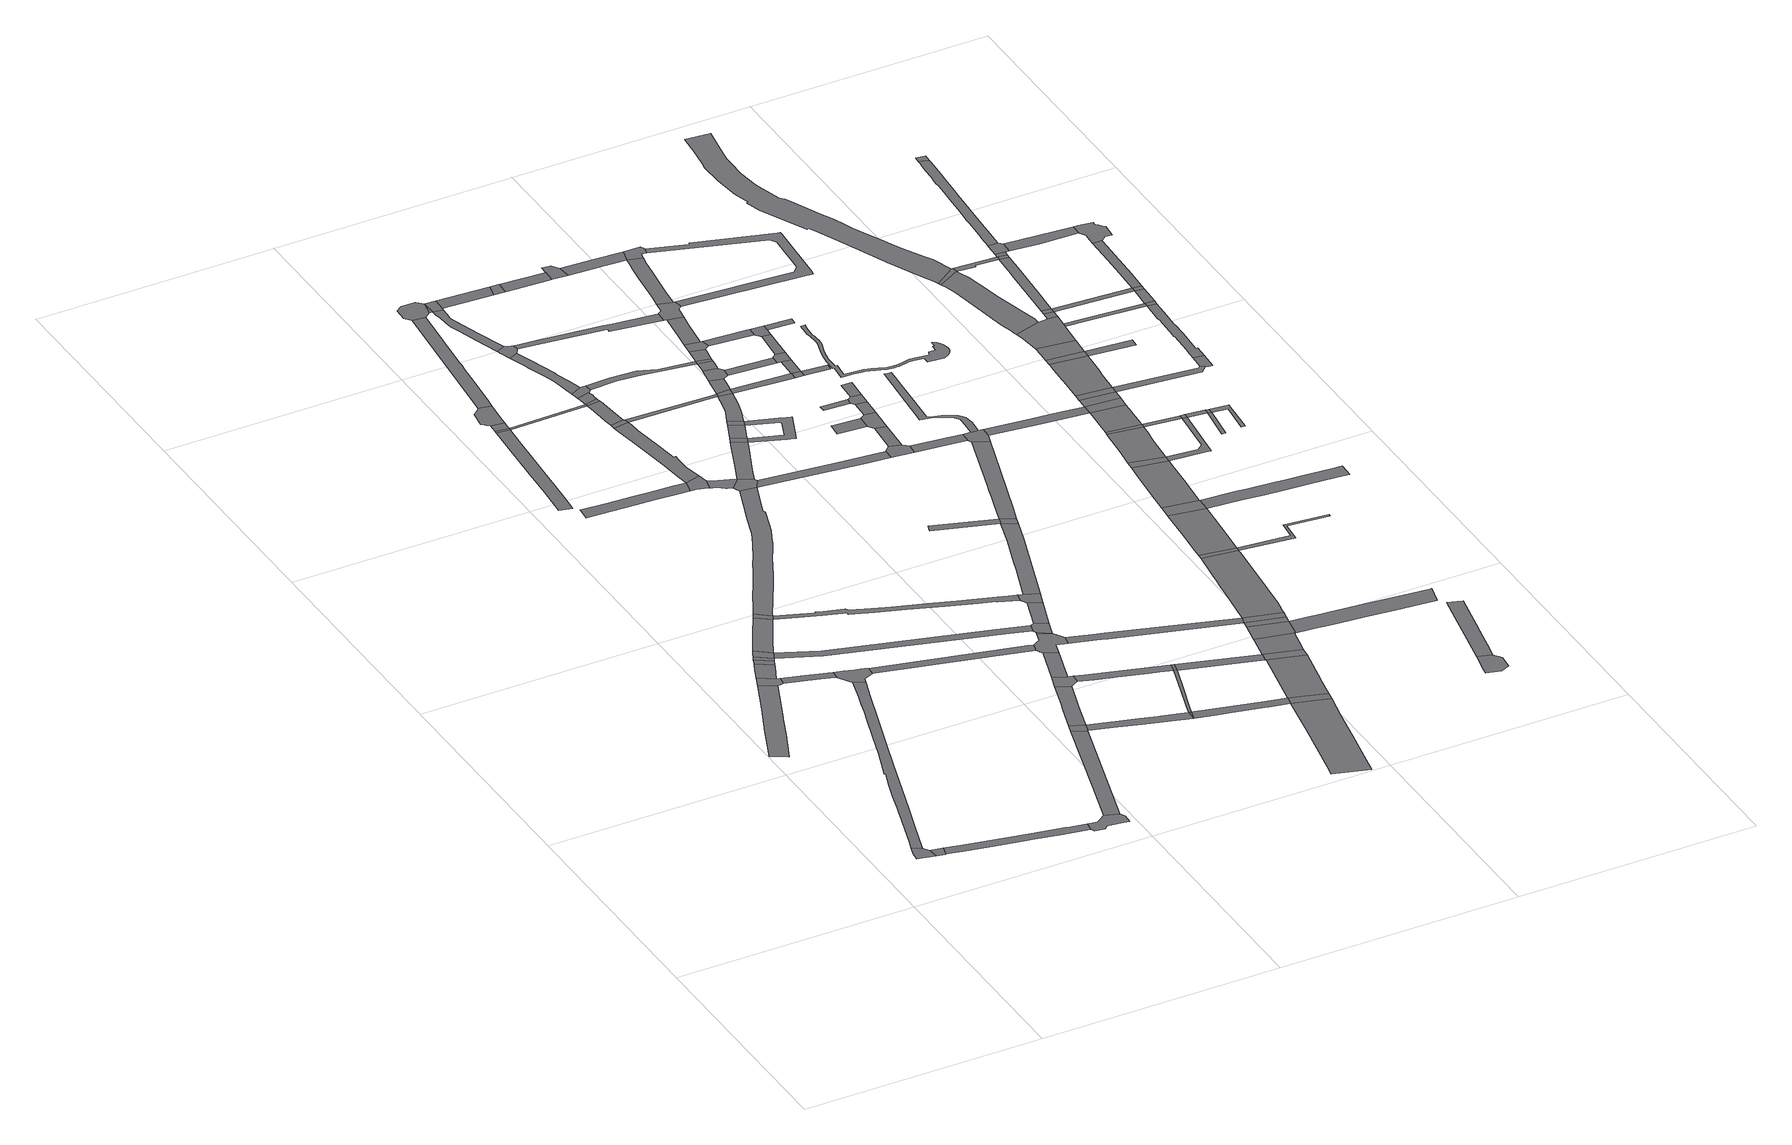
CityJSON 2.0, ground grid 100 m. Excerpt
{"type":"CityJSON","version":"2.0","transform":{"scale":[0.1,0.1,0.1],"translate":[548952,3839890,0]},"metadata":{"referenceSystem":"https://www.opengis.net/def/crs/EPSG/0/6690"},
"CityObjects":{
"road1":{"type":"Road","geometry":[{"type":"MultiSurface","lod":"1","boundaries":[[[0,1,2,3,4,5,6,7,8]]]}]},
"road2":{"type":"Road","geometry":[{"type":"MultiSurface","lod":"1","boundaries":[[[6,5,9,10,11]]]}]},
"road3":{"type":"Road","attributes":{"RoadStructureAttribute.sectionType":"1"},"geometry":[{"type":"MultiSurface","lod":"1","boundaries":[[[12,13,14,15,16,17,18,19,20,21,22,23,24,25,26]]]}]},
"road4":{"type":"Road","attributes":{"RoadStructureAttribute.sectionType":"1"},"geometry":[{"type":"MultiSurface","lod":"1","boundaries":[[[27,28,29,30,31,11,10,32,33,34,35,36,37,38,39,40,41]]]}]},
"road5":{"type":"Road","attributes":{"RoadStructureAttribute.sectionType":"1"},"geometry":[{"type":"MultiSurface","lod":"1","boundaries":[[[42,43,44,45,46,47,48,49,50,51,52,53,54,55,56,57,58,0,8,59,60,61,62,63,64,65,66,67,68]]]}]},
"road6":{"type":"Road","geometry":[{"type":"MultiSurface","lod":"1","boundaries":[[[69,12,26,70,71,72,73,74]]]}]},
"road7":{"type":"Road","attributes":{"RoadStructureAttribute.sectionType":"1"},"geometry":[{"type":"MultiSurface","lod":"1","boundaries":[[[75,76,77,69,74,78,79]]]}]},
"road8":{"type":"Road","geometry":[{"type":"MultiSurface","lod":"1","boundaries":[[[80,75,79,81]]]}]},
"road9":{"type":"Road","attributes":{"RoadStructureAttribute.sectionType":"1"},"geometry":[{"type":"MultiSurface","lod":"1","boundaries":[[[82,83,80,81,84,85]]]}]},
"road10":{"type":"Road","attributes":{"RoadStructureAttribute.sectionType":"1"},"geometry":[{"type":"MultiSurface","lod":"1","boundaries":[[[86,87,82,85,88]]]}]},
"road11":{"type":"Road","attributes":{"RoadStructureAttribute.sectionType":"1"},"geometry":[{"type":"MultiSurface","lod":"1","boundaries":[[[89,90,72,71,91,92,93,94]]]}]},
"road12":{"type":"Road","attributes":{"RoadStructureAttribute.sectionType":"1"},"geometry":[{"type":"MultiSurface","lod":"1","boundaries":[[[95,96,97,86,88,98,99,100]]]}]},
"road13":{"type":"Road","geometry":[{"type":"MultiSurface","lod":"1","boundaries":[[[101,102,103,104,41,40,105,106,107,108,109,110,111,112,113,114]]]}]},
"road14":{"type":"Road","geometry":[{"type":"MultiSurface","lod":"1","boundaries":[[[115,116,117,118,119,94,93,120,42,68,121,122,123,124,125]]]}]},
"road15":{"type":"Road","geometry":[{"type":"MultiSurface","lod":"1","boundaries":[[[126,95,100,127]]]}]},
"road16":{"type":"Road","attributes":{"RoadStructureAttribute.sectionType":"1"},"geometry":[{"type":"MultiSurface","lod":"1","boundaries":[[[128,129,130,131,132,133,134,135,136,137,138,139,140]]]}]},
"road17":{"type":"Road","attributes":{"RoadStructureAttribute.sectionType":"1"},"geometry":[{"type":"MultiSurface","lod":"1","boundaries":[[[141,142,101,114,143,144]]]}]},
"road18":{"type":"Road","geometry":[{"type":"MultiSurface","lod":"1","boundaries":[[[145,128,140,146]]]}]},
"road19":{"type":"Road","attributes":{"RoadStructureAttribute.sectionType":"1"},"geometry":[{"type":"MultiSurface","lod":"1","boundaries":[[[147,145,146,148,149]]]}]},
"road20":{"type":"Road","attributes":{"RoadStructureAttribute.sectionType":"1"},"geometry":[{"type":"MultiSurface","lod":"1","boundaries":[[[150,151,152,153,154,155,156,157,158,159,160,161,162]]]}]},
"road21":{"type":"Road","geometry":[{"type":"MultiSurface","lod":"1","boundaries":[[[163,164,165,166,167,168,169,147,149,170,171]]]}]},
"road22":{"type":"Road","attributes":{"RoadStructureAttribute.sectionType":"1"},"geometry":[{"type":"MultiSurface","lod":"1","boundaries":[[[172,173,88,85,174,175,176,177]]]}]},
"road23":{"type":"Road","attributes":{"RoadStructureAttribute.sectionType":"1"},"geometry":[{"type":"MultiSurface","lod":"1","boundaries":[[[178,179,180,181,182,183,184,185,186,187,188,189,126,127,190,191,192,193,194,195,196,197,198,199,200,201,202,203,204,205]]]}]},
"road24":{"type":"Road","attributes":{"RoadStructureAttribute.sectionType":"1"},"geometry":[{"type":"MultiSurface","lod":"1","boundaries":[[[206,207,208,125,124,209,210,211,212]]]}]},
"road25":{"type":"Road","geometry":[{"type":"MultiSurface","lod":"1","boundaries":[[[213,141,144,214,215]]]}]},
"road26":{"type":"Road","attributes":{"RoadStructureAttribute.sectionType":"1"},"geometry":[{"type":"MultiSurface","lod":"1","boundaries":[[[216,217,146,140,218]]]}]},
"road27":{"type":"Road","attributes":{"RoadStructureAttribute.sectionType":"1"},"geometry":[{"type":"MultiSurface","lod":"1","boundaries":[[[219,220,221,213,215,222,223,224]]]}]},
"road28":{"type":"Road","attributes":{"RoadStructureAttribute.sectionType":"1"},"geometry":[{"type":"MultiSurface","lod":"1","boundaries":[[[225,226,227,163,171,228,229,230,231,232,233,234]]]}]},
"road29":{"type":"Road","attributes":{"RoadStructureAttribute.sectionType":"1"},"geometry":[{"type":"MultiSurface","lod":"1","boundaries":[[[235,236,237,238,239,240,241,242,243,244,245,246,247,248,127,100,249,250,251,252,253,254,255,256,257,258,259,260,261]]]}]},
"road30":{"type":"Road","geometry":[{"type":"MultiSurface","lod":"1","boundaries":[[[262,162,161,263,264,265,266]]]}]},
"road31":{"type":"Road","geometry":[{"type":"MultiSurface","lod":"1","boundaries":[[[267,219,224,268,269,270,271,272]]]}]},
"road32":{"type":"Road","attributes":{"RoadStructureAttribute.sectionType":"1"},"geometry":[{"type":"MultiSurface","lod":"1","boundaries":[[[273,274,275,276,277,215,214,278,279,280,281,282]]]}]},
"road33":{"type":"Road","attributes":{"RoadStructureAttribute.sectionType":"1"},"geometry":[{"type":"MultiSurface","lod":"1","boundaries":[[[283,284,285,286,287,288,289,290,291,292,293,294,295,296,297,298,299,300,162,262]]]}]},
"road34":{"type":"Road","attributes":{"RoadStructureAttribute.sectionType":"1"},"geometry":[{"type":"MultiSurface","lod":"1","boundaries":[[[301,302,266,265,303,304,305,306,307,308]]]}]},
"road35":{"type":"Road","geometry":[{"type":"MultiSurface","lod":"1","boundaries":[[[309,310,311,312,313,225,234,314,315,316,317]]]}]},
"road36":{"type":"Road","geometry":[{"type":"MultiSurface","lod":"1","boundaries":[[[318,319,320,296,295,321]]]}]},
"road37":{"type":"Road","attributes":{"RoadStructureAttribute.sectionType":"1"},"geometry":[{"type":"MultiSurface","lod":"1","boundaries":[[[322,323,267,272,324,325,326]]]}]},
"road38":{"type":"Road","attributes":{"RoadStructureAttribute.sectionType":"1"},"geometry":[{"type":"MultiSurface","lod":"1","boundaries":[[[327,328,329,330,218,331,332,320,319]]]}]},
"road39":{"type":"Road","geometry":[{"type":"MultiSurface","lod":"1","boundaries":[[[333,216,218,330]]]}]},
"road40":{"type":"Road","geometry":[{"type":"MultiSurface","lod":"1","boundaries":[[[334,335,336,337,338,339,340,216,333]]]}]},
"road41":{"type":"Road","attributes":{"RoadStructureAttribute.sectionType":"1"},"geometry":[{"type":"MultiSurface","lod":"1","boundaries":[[[316,315,341]]]}]},
"road42":{"type":"Road","geometry":[{"type":"MultiSurface","lod":"1","boundaries":[[[308,307,342,343,178,205,344,345]]]}]},
"road43":{"type":"Road","attributes":{"RoadStructureAttribute.sectionType":"1"},"geometry":[{"type":"MultiSurface","lod":"1","boundaries":[[[346,347,348,349,350,351,352,353,354,355,356,357,358,359,360,361,362,363,364]]]}]},
"road44":{"type":"Road","attributes":{"RoadStructureAttribute.sectionType":"1"},"geometry":[{"type":"MultiSurface","lod":"1","boundaries":[[[341,365,366,367,368,369,370,371,372,373,374,375,376,377,378,379,380,381,382]]]}]},
"road45":{"type":"Road","attributes":{"RoadStructureAttribute.sectionType":"1"},"geometry":[{"type":"MultiSurface","lod":"1","boundaries":[[[383,364,363,384,385,338,337,386]]]}]},
"road46":{"type":"Road","geometry":[{"type":"MultiSurface","lod":"1","boundaries":[[[387,373,372,388,389,390,355,354,391,392,393]]]}]},
"road47":{"type":"Road","geometry":[{"type":"MultiSurface","lod":"1","boundaries":[[[316,341,382,394,395]]]}]},
"road48":{"type":"Road","geometry":[{"type":"MultiSurface","lod":"1","boundaries":[[[396,397,398,399,400,212,211,401,402,322,326,403,404,405,406,407,408,409]]]}]},
"road49":{"type":"Road","attributes":{"RoadStructureAttribute.sectionType":"1"},"geometry":[{"type":"MultiSurface","lod":"1","boundaries":[[[410,396,409]]]}]},
"road50":{"type":"Road","geometry":[{"type":"MultiSurface","lod":"1","boundaries":[[[282,281,411]]]}]},
"road51":{"type":"Road","geometry":[{"type":"MultiSurface","lod":"1","boundaries":[[[412,413,177,176,414,410,409,415]]]}]},
"road52":{"type":"Road","attributes":{"RoadStructureAttribute.sectionType":"1"},"geometry":[{"type":"MultiSurface","lod":"1","boundaries":[[[416,417,270,269,418,419,420,421,422,423]]]}]},
"road53":{"type":"Road","attributes":{"RoadStructureAttribute.sectionType":"1"},"geometry":[{"type":"MultiSurface","lod":"1","boundaries":[[[424,425,426,308,345,427,428,429,430]]]}]},
"road54":{"type":"Road","attributes":{"RoadStructureAttribute.sectionType":"1"},"geometry":[{"type":"MultiSurface","lod":"1","boundaries":[[[395,394,431,432,433]]]}]},
"road55":{"type":"Road","attributes":{"RoadStructureAttribute.sectionType":"1"},"geometry":[{"type":"MultiSurface","lod":"1","boundaries":[[[434,412,415,435]]]}]},
"road56":{"type":"Road","attributes":{"RoadStructureAttribute.sectionType":"1"},"geometry":[{"type":"MultiSurface","lod":"1","boundaries":[[[436,321,295,437,438]]]}]},
"road57":{"type":"Road","attributes":{"RoadStructureAttribute.sectionType":"1"},"geometry":[{"type":"MultiSurface","lod":"1","boundaries":[[[422,439,440,282,411,441,442,443]]]}]},
"road58":{"type":"Road","geometry":[{"type":"MultiSurface","lod":"1","boundaries":[[[444,424,430,445]]]}]},
"road59":{"type":"Road","geometry":[{"type":"MultiSurface","lod":"1","boundaries":[[[446,261,260,447,434,435,448,449]]]}]},
"road60":{"type":"Road","attributes":{"RoadStructureAttribute.sectionType":"1"},"geometry":[{"type":"MultiSurface","lod":"1","boundaries":[[[450,444,445,451,452]]]}]},
"road61":{"type":"Road","attributes":{"RoadStructureAttribute.sectionType":"1"},"geometry":[{"type":"MultiSurface","lod":"1","boundaries":[[[453,454,455,411,281,456,457,458,459,460,461,462]]]}]},
"road62":{"type":"Road","attributes":{"RoadStructureAttribute.sectionType":"1"},"geometry":[{"type":"MultiSurface","lod":"1","boundaries":[[[463,464,465,383,386,466,467,468,469]]]}]},
"road63":{"type":"Road","geometry":[{"type":"MultiSurface","lod":"1","boundaries":[[[423,422,443,470]]]}]},
"road64":{"type":"Road","geometry":[{"type":"MultiSurface","lod":"1","boundaries":[[[471,450,452,472]]]}]},
"road65":{"type":"Road","attributes":{"RoadStructureAttribute.sectionType":"1"},"geometry":[{"type":"MultiSurface","lod":"1","boundaries":[[[473,344,205,474,475,476,477,478,479]]]}]},
"road66":{"type":"Road","geometry":[{"type":"MultiSurface","lod":"1","boundaries":[[[433,432,480,481,482]]]}]},
"road67":{"type":"Road","attributes":{"RoadStructureAttribute.sectionType":"1"},"geometry":[{"type":"MultiSurface","lod":"1","boundaries":[[[483,484,485,393,392,486,487,488,489,490,491]]]}]},
"road68":{"type":"Road","attributes":{"RoadStructureAttribute.sectionType":"1"},"geometry":[{"type":"MultiSurface","lod":"1","boundaries":[[[437,492,493,494,495,471,472,496,497,498,499,500,501,502,503]]]}]},
"road69":{"type":"Road","attributes":{"RoadStructureAttribute.sectionType":"1"},"geometry":[{"type":"MultiSurface","lod":"1","boundaries":[[[504,505,506,507,508,509,510,472,452,511,512,513,514,445,430]]]}]},
"road70":{"type":"Road","attributes":{"RoadStructureAttribute.sectionType":"1"},"geometry":[{"type":"MultiSurface","lod":"1","boundaries":[[[461,515,516,517,518,519,520,521,522,523,524]]]}]},
"road71":{"type":"Road","attributes":{"RoadStructureAttribute.sectionType":"1"},"geometry":[{"type":"MultiSurface","lod":"1","boundaries":[[[525,526,527,528,529,449,448,530,531]]]}]},
"road72":{"type":"Road","geometry":[{"type":"MultiSurface","lod":"1","boundaries":[[[532,438,437,503]]]}]},
"road73":{"type":"Road","attributes":{"RoadStructureAttribute.sectionType":"1"},"geometry":[{"type":"MultiSurface","lod":"1","boundaries":[[[533,481,480,534,535,536,537,538]]]}]},
"road74":{"type":"Road","attributes":{"RoadStructureAttribute.sectionType":"1"},"geometry":[{"type":"MultiSurface","lod":"1","boundaries":[[[539,540,541,542,543]]]}]},
"road75":{"type":"Road","attributes":{"RoadStructureAttribute.sectionType":"1"},"geometry":[{"type":"MultiSurface","lod":"1","boundaries":[[[544,545,405,404,546,547,548,549,550]]]}]},
"road76":{"type":"Road","attributes":{"RoadStructureAttribute.sectionType":"1"},"geometry":[{"type":"MultiSurface","lod":"1","boundaries":[[[551,552,553,438,532,554,555,556]]]}]},
"road77":{"type":"Road","attributes":{"RoadStructureAttribute.sectionType":"1"},"geometry":[{"type":"MultiSurface","lod":"1","boundaries":[[[470,443,557,558]]]}]},
"road78":{"type":"Road","geometry":[{"type":"MultiSurface","lod":"1","boundaries":[[[559,551,556,560,561,562]]]}]},
"road79":{"type":"Road","attributes":{"RoadStructureAttribute.sectionType":"1"},"geometry":[{"type":"MultiSurface","lod":"1","boundaries":[[[468,563,559,562,564,565]]]}]},
"road80":{"type":"Road","geometry":[{"type":"MultiSurface","lod":"1","boundaries":[[[462,461,524,566]]]}]},
"road81":{"type":"Road","geometry":[{"type":"MultiSurface","lod":"1","boundaries":[[[469,468,565,567]]]}]},
"road82":{"type":"Road","attributes":{"RoadStructureAttribute.sectionType":"1"},"geometry":[{"type":"MultiSurface","lod":"1","boundaries":[[[568,569,570,469,567,571,572]]]}]},
"road83":{"type":"Road","geometry":[{"type":"MultiSurface","lod":"1","boundaries":[[[573,538,537,574,575,576,577]]]}]},
"road84":{"type":"Road","geometry":[{"type":"MultiSurface","lod":"1","boundaries":[[[543,542,525,531,578]]]}]},
"road85":{"type":"Road","attributes":{"RoadStructureAttribute.sectionType":"1"},"geometry":[{"type":"MultiSurface","lod":"1","boundaries":[[[532,503,579,580,581]]]}]},
"road86":{"type":"Road","geometry":[{"type":"MultiSurface","lod":"1","boundaries":[[[582,583,568,572,584,585,586,587,588]]]}]},
"road87":{"type":"Road","attributes":{"RoadStructureAttribute.sectionType":"1"},"geometry":[{"type":"MultiSurface","lod":"1","boundaries":[[[589,590,591,462,566,592,593,594]]]}]},
"road88":{"type":"Road","geometry":[{"type":"MultiSurface","lod":"1","boundaries":[[[595,596,597,598,599]]]}]},
"road89":{"type":"Road","geometry":[{"type":"MultiSurface","lod":"1","boundaries":[[[600,479,478,601,602,603]]]}]},
"road90":{"type":"Road","attributes":{"RoadStructureAttribute.sectionType":"1"},"geometry":[{"type":"MultiSurface","lod":"1","boundaries":[[[604,605,606,582,588,607,608]]]}]},
"road91":{"type":"Road","attributes":{"RoadStructureAttribute.sectionType":"1"},"geometry":[{"type":"MultiSurface","lod":"1","boundaries":[[[609,561,560,610,611]]]}]},
"road92":{"type":"Road","attributes":{"RoadStructureAttribute.sectionType":"1"},"geometry":[{"type":"MultiSurface","lod":"1","boundaries":[[[612,600,603,613]]]}]},
"road93":{"type":"Road","geometry":[{"type":"MultiSurface","lod":"1","boundaries":[[[558,557,589,594,614]]]}]},
"road94":{"type":"Road","geometry":[{"type":"MultiSurface","lod":"1","boundaries":[[[615,616,617,618,619]]]}]},
"road95":{"type":"Road","geometry":[{"type":"MultiSurface","lod":"1","boundaries":[[[620,621,491,490,604,608,622,623,624,625,626,627]]]}]},
"road96":{"type":"Road","geometry":[{"type":"MultiSurface","lod":"1","boundaries":[[[628,599,598,612,613,629]]]}]},
"road97":{"type":"Road","attributes":{"RoadStructureAttribute.sectionType":"1"},"geometry":[{"type":"MultiSurface","lod":"1","boundaries":[[[630,631,558,614,632,633]]]}]},
"road98":{"type":"Road","attributes":{"RoadStructureAttribute.sectionType":"1"},"geometry":[{"type":"MultiSurface","lod":"1","boundaries":[[[634,587,586,635,636]]]}]},
"road99":{"type":"Road","attributes":{"RoadStructureAttribute.sectionType":"1"},"geometry":[{"type":"MultiSurface","lod":"1","boundaries":[[[637,575,574,638,639,640,641,642]]]}]},
"road100":{"type":"Road","geometry":[{"type":"MultiSurface","lod":"1","boundaries":[[[581,580,643,644]]]}]},
"road101":{"type":"Road","attributes":{"RoadStructureAttribute.sectionType":"1"},"geometry":[{"type":"MultiSurface","lod":"1","boundaries":[[[645,646,647,648,649,543,578,650,651,652]]]}]},
"road102":{"type":"Road","attributes":{"RoadStructureAttribute.sectionType":"1"},"geometry":[{"type":"MultiSurface","lod":"1","boundaries":[[[653,628,629,654]]]}]},
"road103":{"type":"Road","attributes":{"RoadStructureAttribute.sectionType":"1"},"geometry":[{"type":"MultiSurface","lod":"1","boundaries":[[[655,581,644,656]]]}]},
"road104":{"type":"Road","geometry":[{"type":"MultiSurface","lod":"1","boundaries":[[[657,630,633,658,659]]]}]},
"road105":{"type":"Road","geometry":[{"type":"MultiSurface","lod":"1","boundaries":[[[660,661,619,618,662,653,654,663]]]}]},
"road106":{"type":"Road","geometry":[{"type":"MultiSurface","lod":"1","boundaries":[[[664,611,610,655,656,665,666]]]}]},
"road107":{"type":"Road","attributes":{"RoadStructureAttribute.sectionType":"1"},"geometry":[{"type":"MultiSurface","lod":"1","boundaries":[[[667,602,601,668,669,670]]]}]},
"road108":{"type":"Road","attributes":{"RoadStructureAttribute.sectionType":"1"},"geometry":[{"type":"MultiSurface","lod":"1","boundaries":[[[641,671,672,673,674,620,627,675,676,677,678,679]]]}]},
"road109":{"type":"Road","attributes":{"RoadStructureAttribute.sectionType":"1"},"geometry":[{"type":"MultiSurface","lod":"1","boundaries":[[[549,680,657,659,681,682]]]}]},
"road110":{"type":"Road","geometry":[{"type":"MultiSurface","lod":"1","boundaries":[[[683,684,685,644,643]]]}]},
"road111":{"type":"Road","attributes":{"RoadStructureAttribute.sectionType":"1"},"geometry":[{"type":"MultiSurface","lod":"1","boundaries":[[[686,687,688,660,663]]]}]},
"road112":{"type":"Road","geometry":[{"type":"MultiSurface","lod":"1","boundaries":[[[550,549,682,689]]]}]},
"road113":{"type":"Road","attributes":{"RoadStructureAttribute.sectionType":"1"},"geometry":[{"type":"MultiSurface","lod":"1","boundaries":[[[690,664,666,691]]]}]},
"road114":{"type":"Road","geometry":[{"type":"MultiSurface","lod":"1","boundaries":[[[692,636,635,693,690,691,694,695]]]}]},
"road115":{"type":"Road","geometry":[{"type":"MultiSurface","lod":"1","boundaries":[[[642,641,679,696,697,698,699,700,701,702,703,704]]]}]},
"road116":{"type":"Road","attributes":{"RoadStructureAttribute.sectionType":"1"},"geometry":[{"type":"MultiSurface","lod":"1","boundaries":[[[705,706,707,708,709,710,711,712,550,689,713,714,715,716,717,718,719,720,721,722]]]}]},
"road117":{"type":"Road","geometry":[{"type":"MultiSurface","lod":"1","boundaries":[[[723,724,670,669,645,652,725,726,727,728,729]]]}]},
"road118":{"type":"Road","geometry":[{"type":"MultiSurface","lod":"1","boundaries":[[[730,731,732,733,734,695,694]]]}]},
"road119":{"type":"Road","attributes":{"RoadStructureAttribute.sectionType":"1"},"geometry":[{"type":"MultiSurface","lod":"1","boundaries":[[[735,736,737,738,739,740,741,742,743,744,745,746,747,748,749,750,751,752,753,754,755,729,728]]]}]},
"road120":{"type":"Road","geometry":[{"type":"MultiSurface","lod":"1","boundaries":[[[756,705,722,757]]]}]},
"road121":{"type":"Road","attributes":{"RoadStructureAttribute.sectionType":"1"},"geometry":[{"type":"MultiSurface","lod":"1","boundaries":[[[758,759,760,761,762,756,757,763,764,765,766]]]}]},
"road122":{"type":"Road","attributes":{"RoadStructureAttribute.sectionType":"1"},"geometry":[{"type":"MultiSurface","lod":"1","boundaries":[[[767,768,769,770,771,772,773,774,701,700,775,776,777,778,779,780,781,626,625]]]}]},
"road123":{"type":"Road","geometry":[{"type":"MultiSurface","lod":"1","boundaries":[[[782,783,784,785,786,787,788,789,790,791,792,793,794,795,796,797,798,799,800,801,802,803,804,805,806,807,808,809,810,811,812,813,814,815,816,817,818,819,820,821,822,823,824,825,826,827,828,829,830,831,832,833,834,835,836,837,838,839,840,841,842,843,844,845,846,847,848,849,850,851,852,853,854,855,856,857,858,859,860]]]}]},
"road124":{"type":"Road","attributes":{"RoadStructureAttribute.sectionType":"1"},"geometry":[{"type":"MultiSurface","lod":"1","boundaries":[[[861,862,863,864,865,866,659,658,867,868,869,870,871,872,873,874]]]}]},
"road125":{"type":"Road","geometry":[{"type":"MultiSurface","lod":"1","boundaries":[[[875,758,766,876,877]]]}]},
"road126":{"type":"Road","attributes":{"RoadStructureAttribute.sectionType":"1"},"geometry":[{"type":"MultiSurface","lod":"1","boundaries":[[[878,879,880,727,726,881,882,883]]]}]},
"road127":{"type":"Road","attributes":{"RoadStructureAttribute.sectionType":"1"},"geometry":[{"type":"MultiSurface","lod":"1","boundaries":[[[884,885,886,875,877,887,888,889,890,891,892]]]}]},
"road128":{"type":"Road","geometry":[{"type":"MultiSurface","lod":"1","boundaries":[[[893,894,895,896,897,898,899,900,901]]]}]},
"road129":{"type":"Road","geometry":[{"type":"MultiSurface","lod":"1","boundaries":[[[902,884,892,903]]]}]},
"road130":{"type":"Road","geometry":[{"type":"MultiSurface","lod":"1","boundaries":[[[904,905,906,907,908,909,910,911,757,722]]]}]},
"road131":{"type":"Road","attributes":{"RoadStructureAttribute.sectionType":"1"},"geometry":[{"type":"MultiSurface","lod":"1","boundaries":[[[912,913,902,903,914,915,916,917]]]}]},
"road132":{"type":"Road","attributes":{"RoadStructureAttribute.sectionType":"1"},"geometry":[{"type":"MultiSurface","lod":"1","boundaries":[[[918,919,920,921,893,901,922,923,924,925,926,927]]]}]},
"road133":{"type":"Road","geometry":[{"type":"MultiSurface","lod":"1","boundaries":[[[928,912,917,929]]]}]},
"road134":{"type":"Road","attributes":{"RoadStructureAttribute.sectionType":"1"},"geometry":[{"type":"MultiSurface","lod":"1","boundaries":[[[930,928,929,931,932]]]}]},
"road135":{"type":"Road","geometry":[{"type":"MultiSurface","lod":"1","boundaries":[[[883,882,930,932,933]]]}]},
"road136":{"type":"Road","attributes":{"RoadStructureAttribute.sectionType":"1"},"geometry":[{"type":"MultiSurface","lod":"1","boundaries":[[[934,935,883,933,936,937]]]}]},
"road137":{"type":"Road","geometry":[{"type":"MultiSurface","lod":"1","boundaries":[[[938,934,937,939]]]}]},
"road138":{"type":"Road","attributes":{"RoadStructureAttribute.sectionType":"1"},"geometry":[{"type":"MultiSurface","lod":"1","boundaries":[[[940,941,942,903,892,943,944,945,946]]]}]},
"road139":{"type":"Road","attributes":{"RoadStructureAttribute.sectionType":"1"},"geometry":[{"type":"MultiSurface","lod":"1","boundaries":[[[947,948,949,950,951,952,876,766,953,954,955,956,957,958,959]]]}]},
"road140":{"type":"Road","attributes":{"RoadStructureAttribute.sectionType":"1"},"geometry":[{"type":"MultiSurface","lod":"1","boundaries":[[[929,917,940,960]]]}]},
"road141":{"type":"Road","attributes":{"RoadStructureAttribute.sectionType":"1"},"geometry":[{"type":"MultiSurface","lod":"1","boundaries":[[[961,962,963,964,965,966,938,939,967,968,969,970,971,972,973]]]}]},
"road142":{"type":"Road","geometry":[{"type":"MultiSurface","lod":"1","boundaries":[[[974,961,973,975]]]}]},
"road143":{"type":"Road","attributes":{"RoadStructureAttribute.sectionType":"1"},"geometry":[{"type":"MultiSurface","lod":"1","boundaries":[[[976,977,978,974,975,979]]]}]},
"road144":{"type":"Road","geometry":[{"type":"MultiSurface","lod":"1","boundaries":[[[960,940,946,980]]]}]},
"road145":{"type":"Road","attributes":{"RoadStructureAttribute.sectionType":"1"},"geometry":[{"type":"MultiSurface","lod":"1","boundaries":[[[981,982,983,984,985,986,987,988,989,990,991,992,993,994,995,996,997,998,999,1000,1001,1002,1003,1004,1005,1006,1007,1008,1009,1010,1011,1012,1013,1014,1015,1016,1017,1018,1019,1020,1021,1022,1023,1024,1025,1026,1027,1028]]]}]},
"road146":{"type":"Road","geometry":[{"type":"MultiSurface","lod":"1","boundaries":[[[1029,1030,1031,1032,1033,976,979,1034,1035,1036,1037,1038]]]}]},
"road147":{"type":"Road","attributes":{"RoadStructureAttribute.sectionType":"1"},"geometry":[{"type":"MultiSurface","lod":"1","boundaries":[[[1039,1040,1041,1042,1043,1044,1045,1046,1047,1048,1049,1050,1051,1052,1053,1054,1055,1056,1032,1031]]]}]},
"road148":{"type":"Road","geometry":[{"type":"MultiSurface","lod":"1","boundaries":[[[1005,1004,1050,1049,1057]]]}]},
"road149":{"type":"Road","attributes":{"RoadStructureAttribute.sectionType":"1"},"geometry":[{"type":"MultiSurface","lod":"1","boundaries":[[[980,946,1058,1059]]]}]},
"road150":{"type":"Road","geometry":[{"type":"MultiSurface","lod":"1","boundaries":[[[1058,1060,1061,1062,1063,1064]]]}]},
"road151":{"type":"Road","geometry":[{"type":"MultiSurface","lod":"1","boundaries":[[[1059,1058,1064,1065]]]}]},
"road152":{"type":"Road","attributes":{"RoadStructureAttribute.sectionType":"1"},"geometry":[{"type":"MultiSurface","lod":"1","boundaries":[[[1066,1067,1068,1069,1070,1065,1064]]]}]},
"road153":{"type":"Road","attributes":{"RoadStructureAttribute.sectionType":"1"},"geometry":[{"type":"MultiSurface","lod":"1","boundaries":[[[1071,1072,939,937,1073,1074,1075,1076]]]}]},
"road154":{"type":"Road","attributes":{"RoadStructureAttribute.sectionType":"1"},"geometry":[{"type":"MultiSurface","lod":"1","boundaries":[[[1077,1029,1038,1078,1079]]]}]},
"road155":{"type":"Road","attributes":{"RoadStructureAttribute.sectionType":"1"},"geometry":[{"type":"MultiSurface","lod":"1","boundaries":[[[1080,1081,1082,975,973]]]}]},
"road156":{"type":"Road","geometry":[{"type":"MultiSurface","lod":"1","boundaries":[[[1083,1077,1079,1084]]]}]},
"road157":{"type":"Road","attributes":{"RoadStructureAttribute.sectionType":"1"},"geometry":[{"type":"MultiSurface","lod":"1","boundaries":[[[1057,1049,1085,1086,1087,1088]]]}]},
"road158":{"type":"Road","attributes":{"RoadStructureAttribute.sectionType":"1"},"geometry":[{"type":"MultiSurface","lod":"1","boundaries":[[[1087,1089,1090,1091,1092,1093,1094,1083,1084,1095,1096,1097]]]}]},
"road159":{"type":"Road","attributes":{"RoadStructureAttribute.sectionType":"1"},"geometry":[{"type":"MultiSurface","lod":"1","boundaries":[[[1098,1036,1035,1099,1100,1101]]]}]},
"road160":{"type":"Road","geometry":[{"type":"MultiSurface","lod":"1","boundaries":[[[1088,1087,1097,1102]]]}]},
"road161":{"type":"Road","attributes":{"RoadStructureAttribute.sectionType":"1"},"geometry":[{"type":"MultiSurface","lod":"1","boundaries":[[[1103,1088,1102,1104,1105]]]}]},
"road162":{"type":"Road","geometry":[{"type":"MultiSurface","lod":"1","boundaries":[[[1106,1107,1108,1109,1103,1105,1110,1111]]]}]},
"road163":{"type":"Road","geometry":[{"type":"MultiSurface","lod":"1","boundaries":[[[1112,1113,1076,1075,1114,1115,1116,1117]]]}]},
"road164":{"type":"Road","attributes":{"RoadStructureAttribute.sectionType":"1"},"geometry":[{"type":"MultiSurface","lod":"1","boundaries":[[[1084,1079,1118,1119]]]}]},
"road165":{"type":"Road","attributes":{"RoadStructureAttribute.sectionType":"1"},"geometry":[{"type":"MultiSurface","lod":"1","boundaries":[[[1100,1120,1121,1122,1123,1124,1125,1126,1127,1112,1117,1128,1129,1130,1131,1132,1133,1134,1135]]]}]},
"road166":{"type":"Road","attributes":{"RoadStructureAttribute.sectionType":"1"},"geometry":[{"type":"MultiSurface","lod":"1","boundaries":[[[1136,1137,1138,1139,1140,1141,1142,1143,1144,1145,1146,1147,1148,1149,1150,1151,1152,1153,1154,1155,1108,1107,1156,1157,1158,1159,1160,1161,1162,1163,1164]]]}]},
"road167":{"type":"Road","geometry":[{"type":"MultiSurface","lod":"1","boundaries":[[[1101,1100,1135,1165]]]}]},
"road168":{"type":"Road","attributes":{"RoadStructureAttribute.sectionType":"1"},"geometry":[{"type":"MultiSurface","lod":"1","boundaries":[[[1118,1166,1101,1165,1167]]]}]},
"road169":{"type":"Road","attributes":{"RoadStructureAttribute.sectionType":"1"},"geometry":[{"type":"MultiSurface","lod":"1","boundaries":[[[1111,1110,1168,1169,1170]]]}]},
"road170":{"type":"Road","geometry":[{"type":"MultiSurface","lod":"1","boundaries":[[[1119,1118,1167,1171]]]}]},
"road171":{"type":"Road","geometry":[{"type":"MultiSurface","lod":"1","boundaries":[[[1172,1136,1164,1173,1174]]]}]},
"road172":{"type":"Road","attributes":{"RoadStructureAttribute.sectionType":"1"},"geometry":[{"type":"MultiSurface","lod":"1","boundaries":[[[1175,1176,1177,1119,1171,1178,1179,1180]]]}]},
"road173":{"type":"Road","geometry":[{"type":"MultiSurface","lod":"1","boundaries":[[[1170,1169,1181,1182,1183,1175,1180,1184,1185,1186,1187,1188,1189,1190,1191,1192]]]}]}
},
"vertices":[
[177,349,0],[166,315,0],[160,278,0],[182,273,0],[196,270,0],[233,261,0],[230,306,0],[214,329,0],[213,332,0],
[271,255,0],[271,257,0],[281,296,0],
[191,1576,0],[130,1433,0],[90,1341,0],[87,1335,0],[86,1331,0],[78,1313,0],[35,1212,0],[5,1141,0],[69,1101,0],[127,1236,0],[168,1332,0],[172,1341,0],[195,1397,0],[256,1540,0],[259,1541,0],
[754,200,0],[745,202,0],[617,228,0],[506,250,0],[346,283,0],[309,249,0],[335,243,0],[448,220,0],[580,194,0],[581,194,0],[598,190,0],[717,167,0],[737,163,0],[821,147,0],[828,185,0],
[512,1430,0],[485,1335,0],[470,1285,0],[457,1237,0],[437,1177,0],[405,1074,0],[371,964,0],[323,835,0],[328,832,0],[305,764,0],[280,686,0],[258,612,0],[247,573,0],[246,570,0],[245,567,0],[217,476,0],[192,394,0],[257,472,0],[285,561,0],[295,591,0],[332,709,0],[384,875,0],[430,1019,0],[476,1163,0],[531,1336,0],[531,1338,0],[555,1410,0],
[211,1624,0],[267,1542,0],[281,1545,0],[288,1580,0],[276,1584,0],[274,1584,0],
[249,1712,0],[246,1706,0],[233,1676,0],[306,1654,0],[313,1669,0],
[258,1737,0],[324,1693,0],
[268,1755,0],[259,1737,0],[331,1708,0],[332,1710,0],
[285,1789,0],[277,1775,0],[345,1742,0],
[462,1529,0],[362,1558,0],[402,1511,0],[470,1490,0],[475,1488,0],[480,1523,0],
[391,1984,0],[340,1892,0],[302,1821,0],[384,1816,0],[450,1941,0],[452,1941,0],
[908,205,0],[895,197,0],[891,194,0],[867,178,0],[825,146,0],[831,132,0],[871,125,0],[886,140,0],[904,137,0],[952,130,0],[974,127,0],[976,166,0],[972,175,0],[965,188,0],
[596,1489,0],[593,1490,0],[580,1494,0],[558,1501,0],[519,1512,0],[500,1449,0],[561,1428,0],[580,1437,0],[602,1447,0],[603,1447,0],[608,1485,0],
[404,2007,0],[461,1962,0],
[141,3524,0],[139,3503,0],[131,3393,0],[119,3240,0],[109,3087,0],[99,2959,0],[150,2946,0],[156,3020,0],[164,3111,0],[173,3230,0],[178,3300,0],[189,3433,0],[195,3517,0],
[1066,758,0],[962,393,0],[1057,502,0],[1125,733,0],
[142,3534,0],[196,3527,0],
[145,3575,0],[197,3542,0],[200,3568,0],
[548,2900,0],[503,2903,0],[442,2906,0],[385,2910,0],[277,2916,0],[171,2923,0],[164,2867,0],[218,2864,0],[366,2855,0],[442,2851,0],[542,2845,0],[589,2842,0],[601,2896,0],
[159,3698,0],[144,3685,0],[133,3676,0],[128,3672,0],[117,3601,0],[122,3596,0],[134,3585,0],[201,3591,0],[211,3690,0],
[1146,1489,0],[511,1669,0],[499,1636,0],[1161,1447,0],[1261,1419,0],[1272,1454,0],
[750,2756,0],[720,2673,0],[688,2584,0],[653,2483,0],[641,2457,0],[622,2416,0],[583,2340,0],[562,2304,0],[538,2257,0],[496,2179,0],[461,2115,0],[427,2050,0],[465,1970,0],[507,2048,0],[569,2159,0],[591,2200,0],[645,2305,0],[668,2345,0],[689,2386,0],[707,2424,0],[726,2466,0],[740,2506,0],[767,2587,0],[761,2596,0],[763,2600,0],[771,2622,0],[790,2672,0],[816,2745,0],
[1198,1340,0],[1187,1342,0],[633,1477,0],[1036,1341,0],[1209,1298,0],[1210,1297,0],[1221,1334,0],
[1077,794,0],[1125,735,0],[1135,770,0],
[522,3533,0],[338,3530,0],[523,3523,0],
[1156,1049,0],[1122,938,0],[1110,901,0],[1171,890,0],[1180,918,0],[1212,1023,0],
[222,4333,0],[217,4278,0],[184,3948,0],[215,3723,0],[230,3876,0],[237,3945,0],[242,3984,0],[243,3999,0],[259,4157,0],[276,4327,0],
[1294,1666,0],[1255,1679,0],[1110,1728,0],[1005,1763,0],[898,1799,0],[856,1813,0],[784,1842,0],[727,1865,0],[719,1875,0],[642,1900,0],[612,1911,0],[610,1906,0],[558,1926,0],[488,1951,0],[540,1909,0],[625,1879,0],[715,1847,0],[711,1837,0],[806,1804,0],[919,1764,0],[1052,1717,0],[1171,1676,0],[1238,1652,0],[1237,1649,0],[1316,1621,0],[1317,1618,0],[1325,1656,0],
[665,2915,0],[614,2841,0],[641,2832,0],[661,2824,0],[673,2874,0],
[1176,1111,0],[1224,1030,0],[1245,1041,0],[1250,1080,0],[1239,1083,0],[1229,1086,0],
[1511,664,0],[1410,692,0],[1402,694,0],[1332,714,0],[1260,735,0],[1233,703,0],[1323,676,0],[1399,654,0],[1509,621,0],[1511,665,0],
[654,2971,0],[650,2992,0],[650,3046,0],[650,3069,0],[641,3068,0],[637,3095,0],[626,3174,0],[618,3234,0],[610,3291,0],[606,3332,0],[605,3344,0],[604,3351,0],[603,3355,0],[540,3344,0],[543,3319,0],[558,3220,0],[582,3045,0],[596,2936,0],
[755,2838,0],[713,2856,0],[671,2821,0],[685,2816,0],[714,2794,0],[718,2793,0],[738,2786,0],[778,2829,0],
[232,4435,0],[219,4426,0],[217,4424,0],[204,4414,0],[201,4358,0],[280,4330,0],[302,4346,0],[313,4408,0],[289,4433,0],
[597,3374,0],[595,3379,0],[538,3365,0],[599,3374,0],
[1225,1268,0],[1224,1265,0],[1249,1153,0],[1255,1173,0],[1277,1245,0],
[594,3390,0],[583,3485,0],[581,3509,0],[578,3531,0],[527,3481,0],[534,3404,0],
[576,3548,0],
[574,3568,0],[574,3578,0],[571,3593,0],[571,3598,0],[515,3585,0],[518,3568,0],[520,3548,0],
[315,4346,0],
[745,2767,0],[746,2766,0],[840,2786,0],[833,2797,0],
[556,3646,0],[540,3702,0],[524,3759,0],[520,3774,0],[502,3829,0],[483,3884,0],[467,3933,0],[459,3955,0],[459,3957,0],[422,3939,0],[441,3880,0],[450,3853,0],[451,3851,0],[475,3780,0],[492,3724,0],[499,3682,0],[504,3646,0],[510,3620,0],[557,3643,0],
[317,4324,0],[321,4294,0],[324,4263,0],[328,4227,0],[342,4185,0],[360,4130,0],[368,4104,0],[401,4002,0],[439,4020,0],[439,4021,0],[428,4053,0],[405,4119,0],[399,4137,0],[397,4142,0],[361,4250,0],[352,4277,0],[355,4311,0],[357,4339,0],
[581,3643,0],[513,3600,0],[513,3599,0],[582,3611,0],
[465,4008,0],[404,3992,0],[406,3985,0],[407,3983,0],[471,3974,0],[476,3980,0],[472,4007,0],
[358,4350,0],[360,4406,0],
[1265,1392,0],[1251,1349,0],[1241,1343,0],[1235,1340,0],[1224,1333,0],[1217,1284,0],[1218,1282,0],[1292,1294,0],[1336,1281,0],[1344,1322,0],[1331,1344,0],[1330,1346,0],[1325,1355,0],[1316,1369,0],
[1268,1404,0],
[1521,664,0],
[1288,1461,0],[1273,1454,0],[1261,1417,0],[1339,1437,0],
[1399,1035,0],[1292,1067,0],[1307,1022,0],[1392,997,0],[1505,964,0],[1545,952,0],[1595,937,0],[1603,975,0],
[875,3061,0],[860,3025,0],[815,2916,0],[858,2857,0],[918,2997,0],[925,3015,0],[930,3026,0],
[492,4344,0],[570,4341,0],[582,4395,0],
[1333,1593,0],[1384,1567,0],
[979,3366,0],[977,3349,0],[981,3366,0],
[1556,810,0],[1524,707,0],[1532,699,0],[1567,808,0],[1608,932,0],
[886,3085,0],[940,3052,0],
[1336,1652,0],[1320,1614,0],[1404,1625,0],[1345,1649,0],
[919,3163,0],[942,3058,0],[973,3131,0],
[1796,596,0],[1588,647,0],[1535,660,0],[1586,602,0],[1653,587,0],[1787,557,0],[1792,556,0],[1870,539,0],[1873,538,0],[1880,576,0],
[869,3614,0],[794,3641,0],[684,3647,0],[697,3617,0],[799,3609,0],[1014,3579,0],[1016,3596,0],
[1616,971,0],
[930,3190,0],[982,3157,0],
[1161,2751,0],[1049,2719,0],[1257,2696,0],[1273,2694,0],[1274,2694,0],[1348,2686,0],[1351,2731,0],
[617,4338,0],[620,4393,0],[618,4393,0],
[866,3962,0],[832,3966,0],[573,3996,0],[576,3969,0],[829,3939,0],[831,3939,0],[831,3924,0],[1041,3892,0],[1046,3941,0],
[975,3338,0],[971,3320,0],[956,3253,0],[952,3241,0],[984,3163,0],[1002,3207,0],[1008,3226,0],[1012,3243,0],[1019,3269,0],[1028,3309,0],[1033,3331,0],[1035,3342,0],
[1068,2976,0],[1081,2971,0],[1100,2964,0],[1154,3098,0],[1154,3100,0],[1135,3106,0],[1109,3115,0],[1099,3086,0],[1104,3084,0],[1074,3011,0],[1073,3006,0],
[1856,444,0],[1839,357,0],[1820,254,0],[1791,102,0],[1781,51,0],[1927,9,0],[1939,73,0],[1971,238,0],[1998,381,0],[2021,496,0],
[1496,2104,0],[1465,1995,0],[1438,1918,0],[1417,1855,0],[1402,1810,0],[1523,1976,0],[1554,2077,0],
[1040,3371,0],
[804,4382,0],[695,4335,0],[716,4334,0],[795,4330,0],[807,4329,0],[809,4382,0],
[1253,2218,0],[1247,2202,0],[1242,2185,0],[1497,2106,0],[1506,2136,0],
[1489,1278,0],[1448,1291,0],[1441,1251,0],[1478,1240,0],[1483,1239,0],[1975,1095,0],[1986,1128,0],
[997,3456,0],[994,3443,0],[988,3402,0],[1041,3376,0],[1047,3411,0],[1053,3442,0],
[1927,838,0],[1935,877,0],
[1009,3528,0],[1077,3456,0],[1080,3495,0],[1067,3516,0],
[1015,3563,0],[1071,3549,0],[1074,3567,0],
[2027,530,0],
[1076,3583,0],
[1025,3661,0],[1020,3617,0],[1017,3601,0],[1085,3642,0],[1086,3649,0],
[810,4414,0],[874,4326,0],[867,4380,0],[850,4405,0],[846,4411,0],
[1564,2109,0],
[1037,3342,0],[1288,3324,0],[1289,3356,0],
[1032,3713,0],[1026,3672,0],[1096,3656,0],[1100,3659,0],[1109,3664,0],[1101,3701,0],[1092,3701,0],
[1930,837,0],[1930,834,0],[1913,747,0],[2042,607,0],[2051,657,0],[2078,794,0],
[1254,2978,0],[1251,2949,0],[1249,2920,0],[1369,2910,0],[1375,2971,0],
[1377,2757,0],[1441,2676,0],[1445,2721,0],[1423,2742,0],
[1056,3890,0],[1053,3872,0],[1040,3776,0],[1110,3826,0],[1118,3877,0],
[1080,3494,0],[1276,3442,0],[1278,3481,0],
[1387,2885,0],[1433,2879,0],
[2085,835,0],
[1278,3110,0],[1278,3096,0],[1277,3081,0],[1387,3078,0],[1391,3105,0],
[1070,3998,0],[1064,3953,0],[1126,3933,0],[1134,3938,0],[1135,3939,0],[1143,3944,0],[1136,3981,0],[1130,3982,0],
[1395,2984,0],[1441,2979,0],
[1954,980,0],[1953,970,0],[2095,885,0],[2107,946,0],
[1283,3689,0],[1291,3648,0],[1293,3688,0],
[1006,4373,0],[952,4322,0],[1019,4319,0],[1084,4315,0],[1114,4313,0],[1128,4367,0],
[1325,3322,0],[1327,3351,0],
[1661,2637,0],[1575,2356,0],[1565,2326,0],[1550,2276,0],[1538,2238,0],[1581,2162,0],[1663,2420,0],[1723,2608,0],
[1400,3063,0],[1447,3057,0],
[1293,3441,0],[1333,3436,0],
[1970,1065,0],[2112,946,0],[2126,1024,0],
[1409,3115,0],[1395,3105,0],[1390,3074,0],[1451,3110,0],
[1297,3496,0],[1336,3474,0],[1337,3491,0],
[1608,2703,0],[1527,2666,0],[1653,2653,0],[1656,2698,0],
[1110,4287,0],[1104,4248,0],[1094,4184,0],[1078,4054,0],[1131,3988,0],[1139,4059,0],[1157,4197,0],[1166,4258,0],[1173,4296,0],
[1975,1093,0],[2126,1026,0],[2131,1054,0],
[1433,3314,0],[1434,3328,0],[1435,3342,0],
[1458,3198,0],[1436,3199,0],[1415,3200,0],
[2137,1085,0],
[1311,3626,0],[1346,3622,0],
[1335,3686,0],[1309,3629,0],[1349,3654,0],[1350,3685,0],
[1178,4317,0],[1180,4325,0],[1188,4323,0],[1189,4322,0],[1201,4319,0],[1207,4347,0],[1204,4354,0],[1203,4355,0],[1198,4366,0],
[2039,1548,0],[2036,1527,0],[2029,1471,0],[2022,1418,0],[2019,1389,0],[2014,1351,0],[2007,1297,0],[1993,1184,0],[2141,1111,0],[2142,1113,0],[2150,1157,0],[2160,1258,0],[2170,1352,0],[2173,1383,0],[2185,1511,0],[2186,1520,0],[2186,1526,0],[2187,1530,0],
[1684,2695,0],[1678,2696,0],[1734,2640,0],[1735,2645,0],[1738,2690,0],[1718,2692,0],[1690,2695,0],
[1460,3647,0],[1461,3647,0],[1462,3662,0],[1463,3677,0],[1462,3678,0],
[1725,2755,0],[1720,2793,0],[1712,2805,0],[1699,2818,0],[1674,2832,0],[1647,2845,0],[1621,2854,0],[1594,2864,0],[1618,3184,0],[1619,3186,0],[1605,3188,0],[1591,3191,0],[1591,3189,0],[1561,2859,0],[1604,2849,0],[1629,2839,0],[1654,2827,0],[1674,2815,0],[1687,2803,0],[1695,2790,0],[1695,2775,0],
[2041,1572,0],[2189,1550,0],
[2066,1858,0],[2057,1748,0],[2053,1698,0],[2052,1693,0],[2046,1626,0],[2199,1648,0],[2210,1759,0],[2216,1824,0],[2217,1834,0],
[1634,3908,0],[1678,3905,0],[1679,3918,0],[1700,4195,0],[1700,4205,0],[1690,4208,0],[1370,4304,0],[1367,4296,0],[1643,4182,0],[1644,4181,0],[1658,4158,0],[1659,4157,0],[1645,3972,0],[1644,3971,0],[1621,3949,0],
[1489,3616,0],[1469,3617,0],[1467,3576,0],[1465,3558,0],[1467,3551,0],[1469,3542,0],[1470,3534,0],[1471,3513,0],[1471,3500,0],[1469,3485,0],[1454,3432,0],[1451,3418,0],[1446,3393,0],[1441,3362,0],[1440,3320,0],[1440,3313,0],[1447,3312,0],[1441,3246,0],[1491,3243,0],[1522,3241,0],[1537,3238,0],[1554,3234,0],[1574,3227,0],[1593,3220,0],[1616,3213,0],[1633,3209,0],[1643,3209,0],[1653,3209,0],[1663,3209,0],[1679,3212,0],[1694,3215,0],[1705,3217,0],[1716,3219,0],[1731,3218,0],[1771,3211,0],[1770,3184,0],[1840,3179,0],[1854,3186,0],[1863,3193,0],[1872,3203,0],[1881,3218,0],[1882,3231,0],[1881,3245,0],[1876,3257,0],[1870,3271,0],[1859,3284,0],[1846,3292,0],[1845,3267,0],[1836,3267,0],[1835,3242,0],[1805,3241,0],[1798,3225,0],[1750,3230,0],[1723,3233,0],[1717,3233,0],[1707,3231,0],[1689,3227,0],[1672,3224,0],[1661,3222,0],[1630,3224,0],[1619,3225,0],[1604,3229,0],[1591,3235,0],[1568,3245,0],[1555,3249,0],[1538,3253,0],[1458,3260,0],[1464,3323,0],[1456,3324,0],[1457,3378,0],[1466,3427,0],[1472,3445,0],[1481,3472,0],[1484,3488,0],[1486,3507,0],[1485,3523,0],[1483,3538,0],[1481,3548,0],[1484,3602,0],
[2690,967,0],[2585,978,0],[2453,992,0],[2288,1008,0],[2223,1015,0],[2219,1015,0],[2211,935,0],[2215,935,0],[2280,928,0],[2379,919,0],[2504,906,0],[2607,895,0],[2675,887,0],[2696,967,0],
[2071,1914,0],[2220,1894,0],[2218,1895,0],
[2055,2656,0],[2020,2660,0],[1908,2671,0],[1945,2622,0],[2138,2601,0],[2140,2646,0],
[2100,2204,0],[2092,2130,0],[2077,1980,0],[2229,2010,0],[2230,2020,0],[2239,2129,0],[2240,2145,0],[2243,2175,0],[2243,2181,0],
[2626,488,0],[2608,398,0],[2604,376,0],[2662,359,0],[2701,378,0],[2707,437,0],[2699,449,0],[2692,459,0],[2685,471,0],
[2103,2239,0],[2246,2209,0],
[2405,1505,0],[2412,1504,0],[2421,1590,0],[2594,1572,0],[2595,1577,0],[2596,1582,0],[2414,1603,0],[2404,1527,0],
[2125,2444,0],[2113,2319,0],[2255,2321,0],[2265,2391,0],[2267,2413,0],[2268,2423,0],
[2700,859,0],[2680,759,0],[2658,643,0],[2633,520,0],[2699,540,0],[2710,598,0],[2718,634,0],[2718,635,0],[2720,646,0],[2759,839,0],
[2127,2457,0],[2270,2443,0],
[2140,2601,0],[2279,2556,0],[2281,2586,0],
[2285,2634,0],
[2143,2692,0],[2141,2663,0],[2288,2675,0],[2288,2679,0],
[2145,2725,0],[2291,2711,0],
[2421,2407,0],[2400,2215,0],[2375,2197,0],[2392,2167,0],[2413,2165,0],[2414,2174,0],[2441,2403,0],
[2754,1849,0],[2635,1859,0],[2563,1865,0],[2524,1868,0],[2409,1878,0],[2370,1882,0],[2365,1821,0],[2448,1813,0],[2523,1807,0],[2627,1798,0],[2735,1788,0],[2789,1782,0],[2791,1846,0],
[2422,2426,0],
[2159,2959,0],[2158,2941,0],[2158,2940,0],[2152,2843,0],[2152,2835,0],[2152,2831,0],[2299,2808,0],[2301,2821,0],[2301,2824,0],[2302,2830,0],[2308,2882,0],[2312,2936,0],[2313,2938,0],
[2161,2988,0],[2315,2973,0],
[2164,3072,0],[2164,3036,0],[2164,3032,0],[2322,3053,0],
[2442,2424,0],
[1683,4921,0],[1682,4909,0],[1677,4843,0],[1671,4795,0],[1663,4740,0],[1659,4722,0],[1661,4617,0],[1674,4508,0],[1692,4442,0],[1684,4439,0],[1703,4370,0],[1728,4319,0],[1798,4176,0],[1806,4181,0],[1817,4157,0],[1858,4068,0],[1895,3980,0],[1946,3862,0],[1947,3861,0],[1955,3843,0],[2011,3721,0],[2026,3690,0],[2047,3647,0],[2054,3629,0],[2142,3693,0],[2111,3780,0],[2095,3808,0],[2050,3894,0],[2030,3930,0],[2003,3989,0],[1970,4056,0],[1947,4106,0],[1931,4156,0],[1918,4183,0],[1907,4208,0],[1899,4225,0],[1885,4255,0],[1832,4369,0],[1819,4395,0],[1805,4411,0],[1779,4497,0],[1772,4529,0],[1759,4624,0],[1760,4702,0],[1760,4733,0],[1763,4765,0],[1776,4847,0],[1788,4912,0],
[2298,3229,0],[2298,3227,0],[2257,3224,0],[2147,3191,0],[2154,3153,0],[2331,3147,0],[2332,3154,0],[2334,3172,0],[2335,3183,0],[2338,3224,0],
[2256,3229,0],[2256,3231,0],[2255,3254,0],[2255,3256,0],[2254,3258,0],[2209,3441,0],[2184,3556,0],[2171,3610,0],[2154,3659,0],[2152,3662,0],[2151,3666,0],[2059,3615,0],[2068,3591,0],[2080,3545,0],[2100,3439,0],[2129,3275,0],[2142,3216,0],[2144,3206,0],
[2148,3692,0],
[2521,2393,0],[2522,2415,0],
[2502,2247,0],[2502,2246,0],[2510,2246,0],[2517,2246,0],[2536,2391,0],
[2537,2413,0],
[2601,2382,0],[2587,2252,0],[2595,2252,0],[2602,2252,0],[2616,2404,0],
[2644,2680,0],[2635,2674,0],[2633,2644,0],[2659,2670,0],[2661,2673,0],[2644,2682,0],
[2301,3263,0],[2338,3226,0],[2340,3259,0],
[2504,2921,0],[2505,2938,0],[2507,2956,0],
[2302,3286,0],[2341,3281,0],
[2228,3660,0],[2231,3670,0],[2328,3664,0],[2329,3681,0],
[2327,3655,0],[2327,3652,0],[2323,3586,0],[2322,3579,0],[2319,3532,0],[2306,3346,0],[2350,3404,0],[2363,3583,0],[2368,3659,0],
[2421,3167,0],[2418,3147,0],[2663,3129,0],[2664,3149,0],
[2369,3677,0],
[2331,3701,0],[2370,3687,0],[2371,3697,0],
[2376,3762,0],[2375,3763,0],[2335,3763,0],[2335,3760,0],[2387,3695,0],[2390,3747,0],
[2648,2742,0],[2645,2685,0],[2668,2669,0],[2673,2666,0],[2688,2665,0],[2692,2738,0],
[2670,3239,0],[2671,3262,0],
[2657,3035,0],[2660,3026,0],[2654,2914,0],[2653,2904,0],[2655,2904,0],[2657,2903,0],[2652,2801,0],[2651,2795,0],[2695,2793,0],[2689,2794,0],[2686,2794,0],[2694,2908,0],[2694,2970,0],[2694,2975,0],[2697,3039,0],[2702,3126,0],
[2375,4381,0],[2375,4373,0],[2374,4367,0],[2374,4361,0],[2374,4360,0],[2370,4318,0],[2367,4268,0],[2364,4241,0],[2363,4214,0],[2363,4213,0],[2363,4201,0],[2359,4135,0],[2358,4118,0],[2356,4081,0],[2352,4029,0],[2346,3950,0],[2346,3931,0],[2346,3926,0],[2339,3823,0],[2339,3822,0],[2388,3970,0],[2392,4029,0],[2398,4119,0],[2399,4132,0],[2400,4144,0],[2405,4215,0],[2408,4265,0],[2414,4359,0],[2415,4370,0],
[2703,3146,0],
[2670,3237,0],[2708,3236,0],
[2510,3685,0],[2671,3679,0],[2673,3726,0],
[2709,3259,0],
[2377,4406,0],[2416,4387,0],[2417,4402,0],
[2685,3595,0],[2680,3469,0],[2676,3370,0],[2714,3347,0],[2724,3593,0],[2724,3594,0],
[2677,3668,0],[2687,3651,0],[2686,3620,0],[2736,3604,0],[2747,3613,0],[2774,3610,0],[2779,3670,0],[2769,3681,0],[2760,3692,0],[2751,3703,0],[2752,3717,0],[2693,3724,0]
]}
